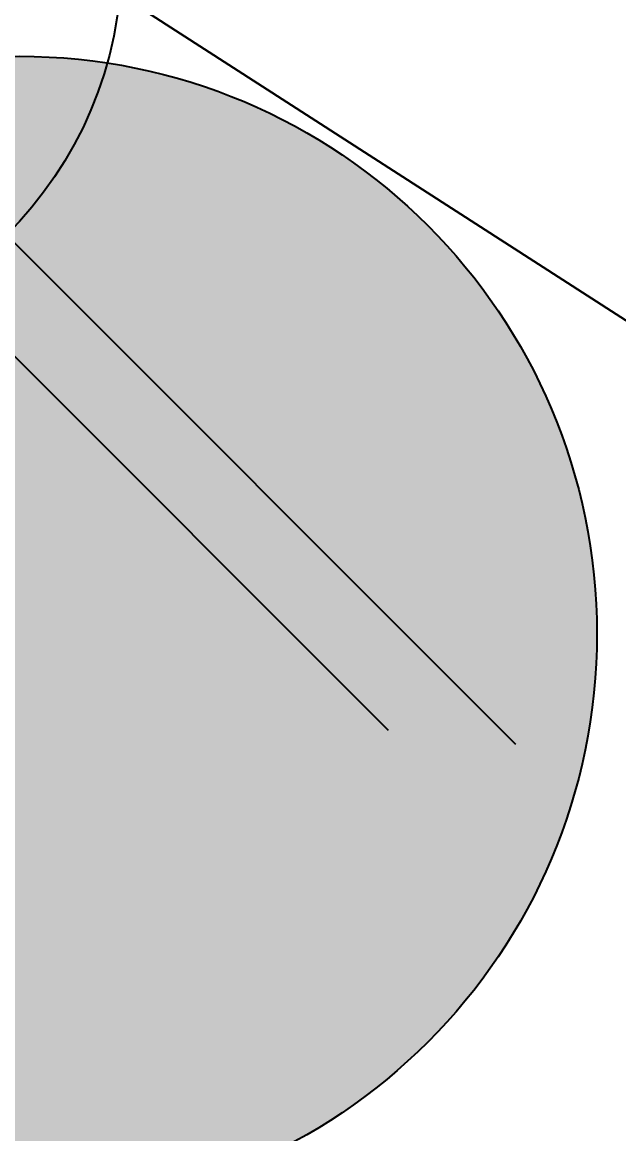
# Model space of a CAD drawing. Extents: x 363066 to 375462, y 6077936 to 6083550.
# Drawn here: x 373459.14 to 373470.5, y 6079833.38 to 6079854.55 of the extents above; entities that cross this region are included whole.
import ezdxf
from ezdxf.enums import TextEntityAlignment as Align

# ---------------------------------------------------------------- set-up
doc = ezdxf.new("R2010")
doc.units = 0
doc.header["$LTSCALE"] = 5
doc.header["$PDMODE"] = 35
doc.header["$PDSIZE"] = 15
for name, color, linetype in [('AS-UNDERLAY-H', 141, 'Continuous'), ('C-RW', 13, 'Continuous'), ('CG-NOTES', 7, 'Continuous'), ('F-RW', 190, 'Continuous'), ('P-STATION', 7, 'Continuous')]:
    doc.layers.add(name, color=color, linetype=linetype)
doc.layers.add('F-RW-T', color=190, linetype='Continuous', lineweight=9)
doc.layers.add('Waypoints_00892-25_-RF_wi', color=7, linetype='Continuous', plot=False)
doc.styles.add('80CG', font='ARIALN.TTF', dxfattribs={"height": 10})
doc.styles.add('80L', font='ARIALN.TTF', dxfattribs={"height": 10})
doc.dimstyles.new('Compass 5 000', dxfattribs={"dimscale": 5, "dimtxt": 9, "dimasz": 2, "dimexe": 0.2, "dimexo": 0.0625, "dimgap": 0.5, "dimtad": 0, "dimtih": 1, "dimtoh": 1, "dimzin": 0, "dimdsep": 46, "dimtxsty": '80CG', "dimcen": 0.1, "dimse1": 1, "dimse2": 1, "dimclrd": 256, "dimclrt": 256, "dimaunit": 1, "dimadec": 4, "dimazin": 0, "dimtfac": 0.06, "dimtofl": 0, "dimtmove": 0, "dimatfit": 1, "dimfxl": 0.2, "dimtolj": 1, "dimtzin": 0, "dimlwd": -1, "dimarcsym": 0})

# ---------------------------------------------------------------- blocks, each defined once
blk = doc.blocks.new('*U428')
at = {"layer": 'AS-UNDERLAY-H'}
h = blk.add_hatch(color=256, dxfattribs=at)
h.dxf.hatch_style = 1
edge = h.paths.add_edge_path()
edge.add_arc((0, 0), 11, 0, 360)
at = {"layer": 'CG-NOTES', "color": 182}
blk.add_circle((0, 0), 11, dxfattribs=at)
at = {"color": 182, "style": '80L'}
blk.add_attdef('#', text='', height=10, dxfattribs=at).set_placement((0, 0), align=Align.MIDDLE_CENTER)

msp = doc.modelspace()

# ---------------------------------------------------------------- linework, layer by layer
at = {"layer": 'C-RW', "flags": 128}
msp.add_lwpolyline([(372290.68, 6080739.519), (372426.752, 6080614.411), (372502.392, 6080551.173), (372571.244, 6080505.005), (372862.374, 6080304.127), (372892.195, 6080281.964), (372929.83, 6080239.809), (372945.333, 6080222.443), (372952.368, 6080214.563), (372958.81, 6080207.348), (372968.609, 6080196.371), (373013.427, 6080146.971), (373019.237, 6080140.567), (373021.028, 6080138.593), (373274.089, 6079975.513), (373323.079, 6079943.943), (373488.715, 6079837.215), (373654.159, 6079766.881), (373722.123, 6079720.432), (373751.732, 6079700.197), (374115.481, 6079451.605)], dxfattribs=at)
at = {"layer": 'F-RW', "flags": 128}
msp.add_lwpolyline([(374115.481, 6079451.605), (373751.732, 6079700.197), (373722.123, 6079720.432), (373654.159, 6079766.881), (373488.715, 6079837.215), (373323.078, 6079943.943), (373274.088, 6079975.513), (373021.028, 6080138.593), (373019.237, 6080140.567), (373013.427, 6080146.971), (372968.609, 6080196.371), (372958.265, 6080206.863), (372951.752, 6080213.469), (372944.45, 6080220.876), (372929.717, 6080235.82), (372862.374, 6080304.127), (372571.244, 6080505.005), (372502.392, 6080551.173), (372426.752, 6080614.411), (372290.68, 6080739.519)], dxfattribs=at)
at = {"layer": 'Waypoints_00892-25_-RF_wi', "color": 1}
for p in [(373451.108, 6079856.066), (373453.536, 6079855.795)]:
    msp.add_point(p, dxfattribs=at)

# ---------------------------------------------------------------- block references
at = {"layer": 'P-STATION'}
msp.add_blockref('*U428', (373459.083, 6079842.898, 726.77), dxfattribs=at).add_auto_attribs({'#': '255'})

# ---------------------------------------------------------------- leaders
at = {"layer": 'F-RW-T'}
msp.add_leader([(373481.167, 6079842.079), (373414.236, 6079736.884)], dimstyle='Compass 5 000', override={"dimtxsty": '80CG'}, dxfattribs=at)

doc.saveas('drawing.dxf')
